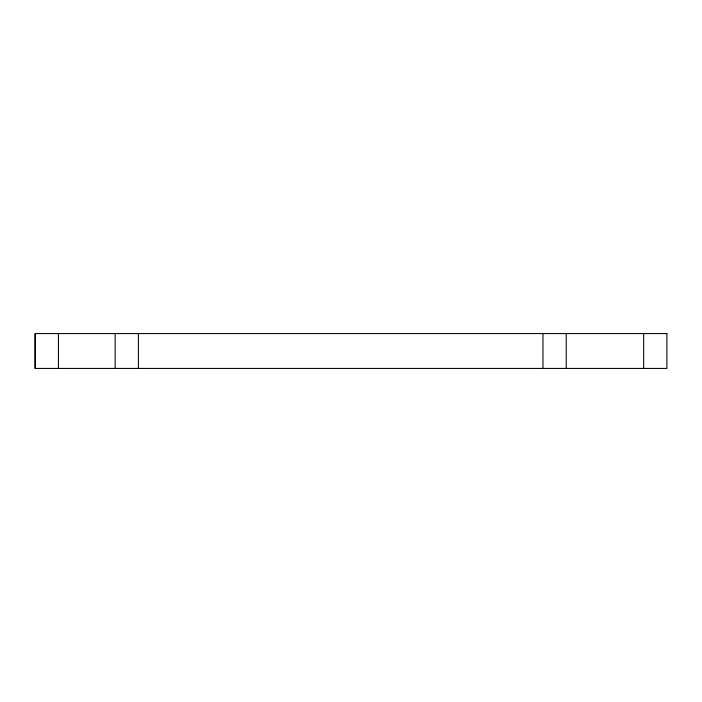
<?xml version="1.0" encoding="UTF-8"?>
<svg xmlns="http://www.w3.org/2000/svg" width="702" height="702" viewBox="0 0 702 702"><rect width="100%" height="100%" fill="white"/><g stroke="black" fill="none" stroke-linecap="round" stroke-linejoin="round"><path stroke-width="1.05" d="M643.664 333.573L643.664 368.427M566.216 333.573L566.216 368.427M542.979 333.573L542.979 368.427M138.391 333.573L138.391 368.427M115.154 333.573L115.154 368.427M58.441 333.573L58.441 368.427M35.205 333.573L35.205 368.427M666.9 333.573L35.1 333.573L35.1 368.427L666.9 368.427L666.9 333.573"/></g></svg>
